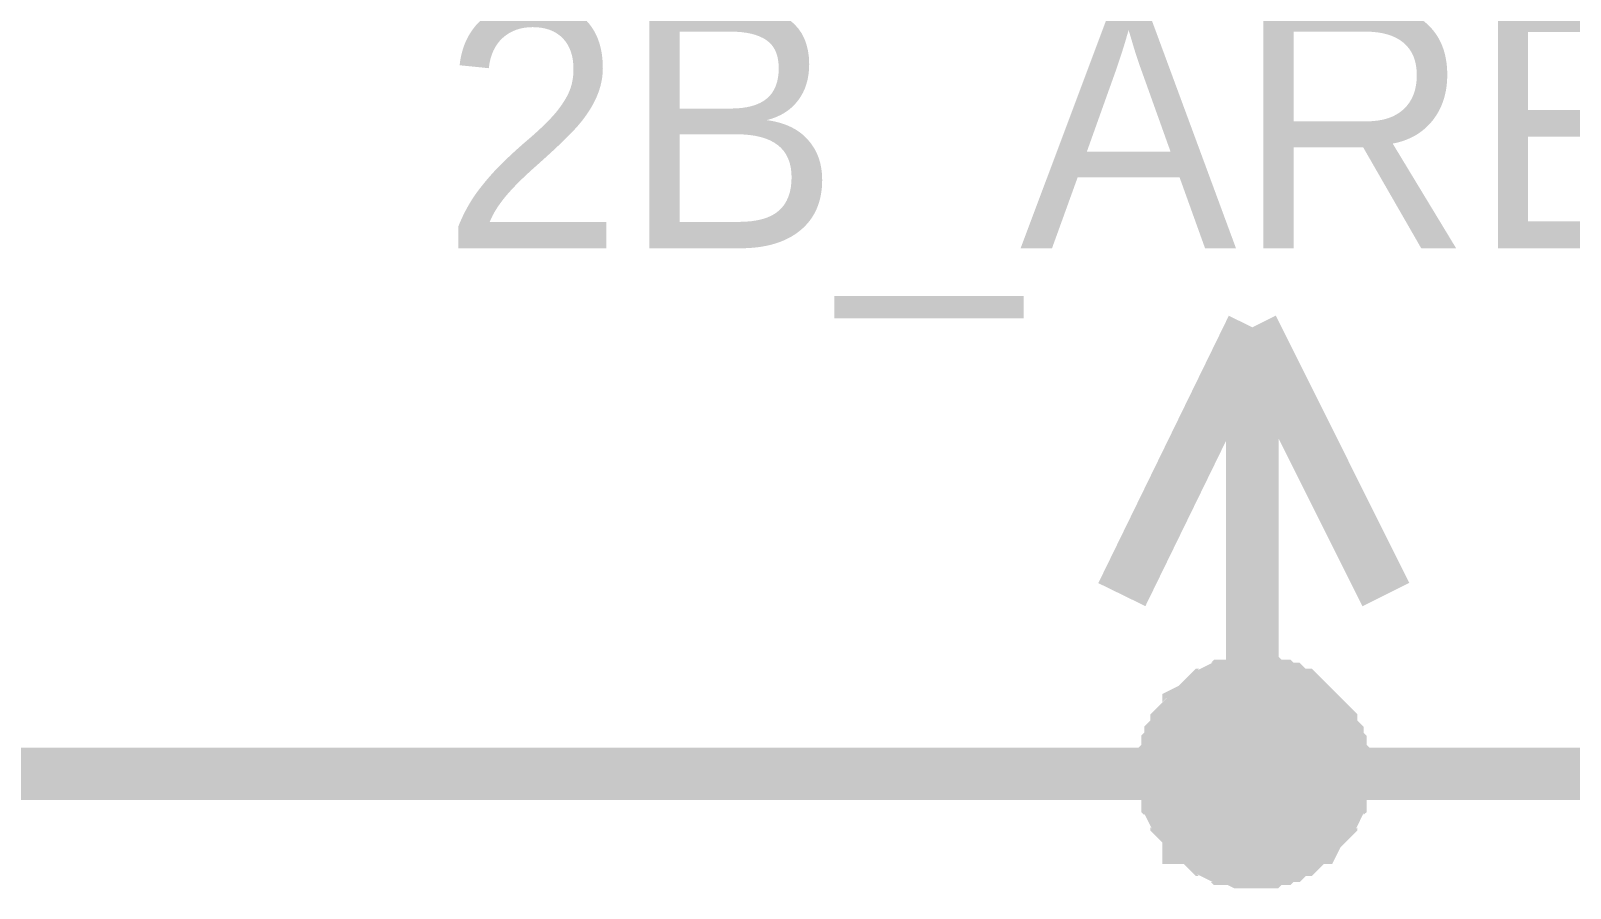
# Model space of a CAD drawing. Extents: x 0 to 594, y 0 to 420.
# Drawn here: x 337.99 to 346.8, y 316.83 to 321.73 of the extents above; entities that cross this region are included whole.
import ezdxf

# ---------------------------------------------------------------- set-up
doc = ezdxf.new("R2010")
doc.units = 0
doc.layers.add('SHEET', color=255, linetype='CONTINUOUS')

msp = doc.modelspace()

# ---------------------------------------------------------------- linework, layer by layer
at = {"layer": 'SHEET'}
for points, const_width in [([(344.9777, 320.0381), (344.2311, 318.5093)], 0.2997), ([(344.9777, 320.0381), (345.7418, 318.5093)], 0.2997), ([(344.9777, 317.4843), (344.9777, 320.0381)], 0.2997), ([(344.4742, 317.4843), (344.4742, 317.519), (344.4742, 317.5364), (344.4742, 317.5711), (344.4915, 317.5885), (344.4915, 317.6233), (344.4915, 317.6406), (344.5089, 317.658), (344.5089, 317.6928), (344.5263, 317.7101), (344.5436, 317.7275), (344.5436, 317.7622), (344.561, 317.7796), (344.5783, 317.797), (344.5957, 317.8144), (344.6131, 317.8317), (344.6131, 317.8491), (344.6478, 317.8665), (344.6652, 317.8839), (344.6825, 317.9012), (344.6999, 317.9186), (344.7173, 317.936), (344.7346, 317.936), (344.752, 317.9533), (344.7867, 317.9707), (344.8041, 317.9707), (344.8214, 317.9881), (344.8562, 317.9881), (344.8735, 317.9881), (344.9083, 318.0055), (344.9256, 318.0055), (344.9604, 318.0055), (344.9777, 318.0055)], 0.2997), ([(344.4742, 317.4843), (344.4742, 317.519), (344.4742, 317.5364), (344.4742, 317.5711), (344.4915, 317.5885), (344.4915, 317.6233), (344.4915, 317.6406), (344.5089, 317.658), (344.5089, 317.6928), (344.5263, 317.7101), (344.5436, 317.7275), (344.5436, 317.7622), (344.561, 317.7796), (344.5783, 317.797), (344.5957, 317.8144), (344.6131, 317.8317), (344.6131, 317.8491), (344.6478, 317.8665), (344.6652, 317.8839), (344.6825, 317.9012), (344.6999, 317.9186), (344.7173, 317.936), (344.7346, 317.936), (344.752, 317.9533), (344.7867, 317.9707), (344.8041, 317.9707), (344.8214, 317.9881), (344.8562, 317.9881), (344.8735, 317.9881), (344.9083, 318.0055), (344.9256, 318.0055), (344.9604, 318.0055), (344.9777, 318.0055)], 0.2997), ([(344.4742, 317.4843), (344.4742, 317.519), (344.4742, 317.5364), (344.4742, 317.5711), (344.4915, 317.5885), (344.4915, 317.6233), (344.4915, 317.6406), (344.5089, 317.658), (344.5089, 317.6928), (344.5263, 317.7101), (344.5436, 317.7275), (344.5436, 317.7622), (344.561, 317.7796), (344.5783, 317.797), (344.5957, 317.8144), (344.6131, 317.8317), (344.6131, 317.8491), (344.6478, 317.8665), (344.6652, 317.8839), (344.6825, 317.9012), (344.6999, 317.9186), (344.7173, 317.936), (344.7346, 317.936), (344.752, 317.9533), (344.7867, 317.9707), (344.8041, 317.9707), (344.8214, 317.9881), (344.8562, 317.9881), (344.8735, 317.9881), (344.9083, 318.0055), (344.9256, 318.0055), (344.9604, 318.0055), (344.9777, 318.0055)], 0.2997), ([(344.4742, 317.4843), (344.4742, 317.519), (344.4742, 317.5364), (344.4742, 317.5711), (344.4915, 317.5885), (344.4915, 317.6233), (344.4915, 317.6406), (344.5089, 317.658), (344.5089, 317.6928), (344.5263, 317.7101), (344.5436, 317.7275), (344.5436, 317.7622), (344.561, 317.7796), (344.5783, 317.797), (344.5957, 317.8144), (344.6131, 317.8317), (344.6131, 317.8491), (344.6478, 317.8665), (344.6652, 317.8839), (344.6825, 317.9012), (344.6999, 317.9186), (344.7173, 317.936), (344.7346, 317.936), (344.752, 317.9533), (344.7867, 317.9707), (344.8041, 317.9707), (344.8214, 317.9881), (344.8562, 317.9881), (344.8735, 317.9881), (344.9083, 318.0055), (344.9256, 318.0055), (344.9604, 318.0055), (344.9777, 318.0055)], 0.2997), ([(344.9777, 318.0055), (344.9777, 318.0055)], 0.2997), ([(344.9777, 318.0055), (345.0125, 318.0055), (345.0298, 318.0055), (345.0645, 318.0055), (345.0819, 317.9881), (345.1166, 317.9881), (345.134, 317.9881), (345.1514, 317.9707), (345.1861, 317.9707), (345.2035, 317.9533), (345.2208, 317.936), (345.2556, 317.936), (345.2729, 317.9186), (345.2903, 317.9012), (345.3076, 317.8839), (345.325, 317.8665), (345.3424, 317.8491), (345.3597, 317.8317), (345.3771, 317.8144), (345.3945, 317.797), (345.4118, 317.7796), (345.4292, 317.7622), (345.4292, 317.7275), (345.4466, 317.7101), (345.4639, 317.6928), (345.4639, 317.658), (345.4813, 317.6406), (345.4813, 317.6233), (345.4813, 317.5885), (345.4987, 317.5711), (345.4987, 317.5364), (345.4987, 317.519), (345.4987, 317.4843)], 0.2997), ([(344.9777, 318.0055), (344.9777, 318.0055)], 0.2997), ([(344.9777, 318.0055), (345.0125, 318.0055), (345.0298, 318.0055), (345.0645, 318.0055), (345.0819, 317.9881), (345.1166, 317.9881), (345.134, 317.9881), (345.1514, 317.9707), (345.1861, 317.9707), (345.2035, 317.9533), (345.2208, 317.936), (345.2556, 317.936), (345.2729, 317.9186), (345.2903, 317.9012), (345.3076, 317.8839), (345.325, 317.8665), (345.3424, 317.8491), (345.3597, 317.8317), (345.3771, 317.8144), (345.3945, 317.797), (345.4118, 317.7796), (345.4292, 317.7622), (345.4292, 317.7275), (345.4466, 317.7101), (345.4639, 317.6928), (345.4639, 317.658), (345.4813, 317.6406), (345.4813, 317.6233), (345.4813, 317.5885), (345.4987, 317.5711), (345.4987, 317.5364), (345.4987, 317.519), (345.4987, 317.4843)], 0.2997), ([(344.9777, 318.0055), (344.9777, 318.0055)], 0.2997), ([(344.9777, 318.0055), (345.0125, 318.0055), (345.0298, 318.0055), (345.0645, 318.0055), (345.0819, 317.9881), (345.1166, 317.9881), (345.134, 317.9881), (345.1514, 317.9707), (345.1861, 317.9707), (345.2035, 317.9533), (345.2208, 317.936), (345.2556, 317.936), (345.2729, 317.9186), (345.2903, 317.9012), (345.3076, 317.8839), (345.325, 317.8665), (345.3424, 317.8491), (345.3597, 317.8317), (345.3771, 317.8144), (345.3945, 317.797), (345.4118, 317.7796), (345.4292, 317.7622), (345.4292, 317.7275), (345.4466, 317.7101), (345.4639, 317.6928), (345.4639, 317.658), (345.4813, 317.6406), (345.4813, 317.6233), (345.4813, 317.5885), (345.4987, 317.5711), (345.4987, 317.5364), (345.4987, 317.519), (345.4987, 317.4843)], 0.2997), ([(344.9777, 318.0055), (344.9777, 318.0055)], 0.2997), ([(344.9777, 318.0055), (345.0125, 318.0055), (345.0298, 318.0055), (345.0645, 318.0055), (345.0819, 317.9881), (345.1166, 317.9881), (345.134, 317.9881), (345.1514, 317.9707), (345.1861, 317.9707), (345.2035, 317.9533), (345.2208, 317.936), (345.2556, 317.936), (345.2729, 317.9186), (345.2903, 317.9012), (345.3076, 317.8839), (345.325, 317.8665), (345.3424, 317.8491), (345.3597, 317.8317), (345.3771, 317.8144), (345.3945, 317.797), (345.4118, 317.7796), (345.4292, 317.7622), (345.4292, 317.7275), (345.4466, 317.7101), (345.4639, 317.6928), (345.4639, 317.658), (345.4813, 317.6406), (345.4813, 317.6233), (345.4813, 317.5885), (345.4987, 317.5711), (345.4987, 317.5364), (345.4987, 317.519), (345.4987, 317.4843)], 0.2997), ([(344.4742, 317.4843), (344.4742, 317.519), (344.4742, 317.5364), (344.4742, 317.5711), (344.4915, 317.5885), (344.4915, 317.6233), (344.4915, 317.6406), (344.5089, 317.658), (344.5089, 317.6928), (344.5263, 317.7101), (344.5436, 317.7275), (344.5436, 317.7622), (344.561, 317.7796), (344.5783, 317.797), (344.5957, 317.8144), (344.6131, 317.8317), (344.6131, 317.8491), (344.6478, 317.8665), (344.6652, 317.8839), (344.6825, 317.9012), (344.6999, 317.9186), (344.7173, 317.936), (344.7346, 317.936), (344.752, 317.9533), (344.7867, 317.9707), (344.8041, 317.9707), (344.8214, 317.9881), (344.8562, 317.9881), (344.8735, 317.9881), (344.9083, 318.0055), (344.9256, 318.0055), (344.9604, 318.0055), (344.9777, 318.0055)], 0.0991), ([(344.4742, 317.4843), (344.4742, 317.519), (344.4742, 317.5364), (344.4742, 317.5711), (344.4915, 317.5885), (344.4915, 317.6233), (344.4915, 317.6406), (344.5089, 317.658), (344.5089, 317.6928), (344.5263, 317.7101), (344.5436, 317.7275), (344.5436, 317.7622), (344.561, 317.7796), (344.5783, 317.797), (344.5957, 317.8144), (344.6131, 317.8317), (344.6131, 317.8491), (344.6478, 317.8665), (344.6652, 317.8839), (344.6825, 317.9012), (344.6999, 317.9186), (344.7173, 317.936), (344.7346, 317.936), (344.752, 317.9533), (344.7867, 317.9707), (344.8041, 317.9707), (344.8214, 317.9881), (344.8562, 317.9881), (344.8735, 317.9881), (344.9083, 318.0055), (344.9256, 318.0055), (344.9604, 318.0055), (344.9777, 318.0055)], 0.0991), ([(344.4742, 317.4843), (344.4742, 317.519), (344.4742, 317.5364), (344.4742, 317.5711), (344.4915, 317.5885), (344.4915, 317.6233), (344.4915, 317.6406), (344.5089, 317.658), (344.5089, 317.6928), (344.5263, 317.7101), (344.5436, 317.7275), (344.5436, 317.7622), (344.561, 317.7796), (344.5783, 317.797), (344.5957, 317.8144), (344.6131, 317.8317), (344.6131, 317.8491), (344.6478, 317.8665), (344.6652, 317.8839), (344.6825, 317.9012), (344.6999, 317.9186), (344.7173, 317.936), (344.7346, 317.936), (344.752, 317.9533), (344.7867, 317.9707), (344.8041, 317.9707), (344.8214, 317.9881), (344.8562, 317.9881), (344.8735, 317.9881), (344.9083, 318.0055), (344.9256, 318.0055), (344.9604, 318.0055), (344.9777, 318.0055)], 0.0991), ([(344.4742, 317.4843), (344.4742, 317.519), (344.4742, 317.5364), (344.4742, 317.5711), (344.4915, 317.5885), (344.4915, 317.6233), (344.4915, 317.6406), (344.5089, 317.658), (344.5089, 317.6928), (344.5263, 317.7101), (344.5436, 317.7275), (344.5436, 317.7622), (344.561, 317.7796), (344.5783, 317.797), (344.5957, 317.8144), (344.6131, 317.8317), (344.6131, 317.8491), (344.6478, 317.8665), (344.6652, 317.8839), (344.6825, 317.9012), (344.6999, 317.9186), (344.7173, 317.936), (344.7346, 317.936), (344.752, 317.9533), (344.7867, 317.9707), (344.8041, 317.9707), (344.8214, 317.9881), (344.8562, 317.9881), (344.8735, 317.9881), (344.9083, 318.0055), (344.9256, 318.0055), (344.9604, 318.0055), (344.9777, 318.0055)], 0.0991), ([(344.9777, 318.0055), (344.9777, 318.0055)], 0.0991), ([(344.9777, 318.0055), (345.0125, 318.0055), (345.0298, 318.0055), (345.0645, 318.0055), (345.0819, 317.9881), (345.1166, 317.9881), (345.134, 317.9881), (345.1514, 317.9707), (345.1861, 317.9707), (345.2035, 317.9533), (345.2208, 317.936), (345.2556, 317.936), (345.2729, 317.9186), (345.2903, 317.9012), (345.3076, 317.8839), (345.325, 317.8665), (345.3424, 317.8491), (345.3597, 317.8317), (345.3771, 317.8144), (345.3945, 317.797), (345.4118, 317.7796), (345.4292, 317.7622), (345.4292, 317.7275), (345.4466, 317.7101), (345.4639, 317.6928), (345.4639, 317.658), (345.4813, 317.6406), (345.4813, 317.6233), (345.4813, 317.5885), (345.4987, 317.5711), (345.4987, 317.5364), (345.4987, 317.519), (345.4987, 317.4843)], 0.0991), ([(344.9777, 318.0055), (344.9777, 318.0055)], 0.0991), ([(344.9777, 318.0055), (345.0125, 318.0055), (345.0298, 318.0055), (345.0645, 318.0055), (345.0819, 317.9881), (345.1166, 317.9881), (345.134, 317.9881), (345.1514, 317.9707), (345.1861, 317.9707), (345.2035, 317.9533), (345.2208, 317.936), (345.2556, 317.936), (345.2729, 317.9186), (345.2903, 317.9012), (345.3076, 317.8839), (345.325, 317.8665), (345.3424, 317.8491), (345.3597, 317.8317), (345.3771, 317.8144), (345.3945, 317.797), (345.4118, 317.7796), (345.4292, 317.7622), (345.4292, 317.7275), (345.4466, 317.7101), (345.4639, 317.6928), (345.4639, 317.658), (345.4813, 317.6406), (345.4813, 317.6233), (345.4813, 317.5885), (345.4987, 317.5711), (345.4987, 317.5364), (345.4987, 317.519), (345.4987, 317.4843)], 0.0991), ([(344.9777, 318.0055), (344.9777, 318.0055)], 0.0991), ([(344.9777, 318.0055), (345.0125, 318.0055), (345.0298, 318.0055), (345.0645, 318.0055), (345.0819, 317.9881), (345.1166, 317.9881), (345.134, 317.9881), (345.1514, 317.9707), (345.1861, 317.9707), (345.2035, 317.9533), (345.2208, 317.936), (345.2556, 317.936), (345.2729, 317.9186), (345.2903, 317.9012), (345.3076, 317.8839), (345.325, 317.8665), (345.3424, 317.8491), (345.3597, 317.8317), (345.3771, 317.8144), (345.3945, 317.797), (345.4118, 317.7796), (345.4292, 317.7622), (345.4292, 317.7275), (345.4466, 317.7101), (345.4639, 317.6928), (345.4639, 317.658), (345.4813, 317.6406), (345.4813, 317.6233), (345.4813, 317.5885), (345.4987, 317.5711), (345.4987, 317.5364), (345.4987, 317.519), (345.4987, 317.4843)], 0.0991), ([(344.9777, 318.0055), (344.9777, 318.0055)], 0.0991), ([(344.9777, 318.0055), (345.0125, 318.0055), (345.0298, 318.0055), (345.0645, 318.0055), (345.0819, 317.9881), (345.1166, 317.9881), (345.134, 317.9881), (345.1514, 317.9707), (345.1861, 317.9707), (345.2035, 317.9533), (345.2208, 317.936), (345.2556, 317.936), (345.2729, 317.9186), (345.2903, 317.9012), (345.3076, 317.8839), (345.325, 317.8665), (345.3424, 317.8491), (345.3597, 317.8317), (345.3771, 317.8144), (345.3945, 317.797), (345.4118, 317.7796), (345.4292, 317.7622), (345.4292, 317.7275), (345.4466, 317.7101), (345.4639, 317.6928), (345.4639, 317.658), (345.4813, 317.6406), (345.4813, 317.6233), (345.4813, 317.5885), (345.4987, 317.5711), (345.4987, 317.5364), (345.4987, 317.519), (345.4987, 317.4843)], 0.0991), ([(337.4937, 317.4843), (344.9777, 317.4843), (344.9777, 317.4843), (352.4791, 317.4843)], 0.2997), ([(344.9777, 316.9805), (344.9604, 316.9805), (344.9256, 316.9805), (344.9083, 316.9805), (344.8735, 316.9978), (344.8562, 316.9978), (344.8214, 316.9978), (344.8041, 317.0152), (344.7867, 317.0152), (344.752, 317.0326), (344.7346, 317.05), (344.7173, 317.05), (344.6999, 317.0673), (344.6825, 317.0847), (344.6652, 317.1021), (344.6478, 317.1195), (344.6131, 317.1195), (344.6131, 317.1542), (344.5957, 317.1716), (344.5783, 317.1889), (344.561, 317.2063), (344.5436, 317.2237), (344.5436, 317.2411), (344.5263, 317.2584), (344.5089, 317.2932), (344.5089, 317.3106), (344.4915, 317.3279), (344.4915, 317.3627), (344.4915, 317.38), (344.4742, 317.4148), (344.4742, 317.4322), (344.4742, 317.4669), (344.4742, 317.4843)], 0.2997), ([(344.4742, 317.4843), (344.4742, 317.4843)], 0.2997), ([(344.9777, 316.9805), (344.9604, 316.9805), (344.9256, 316.9805), (344.9083, 316.9805), (344.8735, 316.9978), (344.8562, 316.9978), (344.8214, 316.9978), (344.8041, 317.0152), (344.7867, 317.0152), (344.752, 317.0326), (344.7346, 317.05), (344.7173, 317.05), (344.6999, 317.0673), (344.6825, 317.0847), (344.6652, 317.1021), (344.6478, 317.1195), (344.6131, 317.1195), (344.6131, 317.1542), (344.5957, 317.1716), (344.5783, 317.1889), (344.561, 317.2063), (344.5436, 317.2237), (344.5436, 317.2411), (344.5263, 317.2584), (344.5089, 317.2932), (344.5089, 317.3106), (344.4915, 317.3279), (344.4915, 317.3627), (344.4915, 317.38), (344.4742, 317.4148), (344.4742, 317.4322), (344.4742, 317.4669), (344.4742, 317.4843)], 0.2997), ([(344.4742, 317.4843), (344.4742, 317.4843)], 0.2997), ([(344.9777, 316.9805), (344.9604, 316.9805), (344.9256, 316.9805), (344.9083, 316.9805), (344.8735, 316.9978), (344.8562, 316.9978), (344.8214, 316.9978), (344.8041, 317.0152), (344.7867, 317.0152), (344.752, 317.0326), (344.7346, 317.05), (344.7173, 317.05), (344.6999, 317.0673), (344.6825, 317.0847), (344.6652, 317.1021), (344.6478, 317.1195), (344.6131, 317.1195), (344.6131, 317.1542), (344.5957, 317.1716), (344.5783, 317.1889), (344.561, 317.2063), (344.5436, 317.2237), (344.5436, 317.2411), (344.5263, 317.2584), (344.5089, 317.2932), (344.5089, 317.3106), (344.4915, 317.3279), (344.4915, 317.3627), (344.4915, 317.38), (344.4742, 317.4148), (344.4742, 317.4322), (344.4742, 317.4669), (344.4742, 317.4843)], 0.2997), ([(344.4742, 317.4843), (344.4742, 317.4843)], 0.2997), ([(344.9777, 316.9805), (344.9604, 316.9805), (344.9256, 316.9805), (344.9083, 316.9805), (344.8735, 316.9978), (344.8562, 316.9978), (344.8214, 316.9978), (344.8041, 317.0152), (344.7867, 317.0152), (344.752, 317.0326), (344.7346, 317.05), (344.7173, 317.05), (344.6999, 317.0673), (344.6825, 317.0847), (344.6652, 317.1021), (344.6478, 317.1195), (344.6131, 317.1195), (344.6131, 317.1542), (344.5957, 317.1716), (344.5783, 317.1889), (344.561, 317.2063), (344.5436, 317.2237), (344.5436, 317.2411), (344.5263, 317.2584), (344.5089, 317.2932), (344.5089, 317.3106), (344.4915, 317.3279), (344.4915, 317.3627), (344.4915, 317.38), (344.4742, 317.4148), (344.4742, 317.4322), (344.4742, 317.4669), (344.4742, 317.4843)], 0.2997), ([(344.4742, 317.4843), (344.4742, 317.4843)], 0.2997), ([(345.4987, 317.4843), (345.4987, 317.4669), (345.4987, 317.4322), (345.4987, 317.4148), (345.4813, 317.38), (345.4813, 317.3627), (345.4813, 317.3279), (345.4639, 317.3106), (345.4639, 317.2932), (345.4466, 317.2584), (345.4292, 317.2411), (345.4292, 317.2237), (345.4118, 317.2063), (345.3945, 317.1889), (345.3771, 317.1716), (345.3597, 317.1542), (345.3424, 317.1195), (345.325, 317.1195), (345.3076, 317.1021), (345.2903, 317.0847), (345.2729, 317.0673), (345.2556, 317.05), (345.2208, 317.05), (345.2035, 317.0326), (345.1861, 317.0152), (345.1514, 317.0152), (345.134, 316.9978), (345.1166, 316.9978), (345.0819, 316.9978), (345.0645, 316.9805), (345.0298, 316.9805), (345.0125, 316.9805), (344.9777, 316.9805)], 0.2997), ([(345.4987, 317.4843), (345.4987, 317.4669), (345.4987, 317.4322), (345.4987, 317.4148), (345.4813, 317.38), (345.4813, 317.3627), (345.4813, 317.3279), (345.4639, 317.3106), (345.4639, 317.2932), (345.4466, 317.2584), (345.4292, 317.2411), (345.4292, 317.2237), (345.4118, 317.2063), (345.3945, 317.1889), (345.3771, 317.1716), (345.3597, 317.1542), (345.3424, 317.1195), (345.325, 317.1195), (345.3076, 317.1021), (345.2903, 317.0847), (345.2729, 317.0673), (345.2556, 317.05), (345.2208, 317.05), (345.2035, 317.0326), (345.1861, 317.0152), (345.1514, 317.0152), (345.134, 316.9978), (345.1166, 316.9978), (345.0819, 316.9978), (345.0645, 316.9805), (345.0298, 316.9805), (345.0125, 316.9805), (344.9777, 316.9805)], 0.2997), ([(345.4987, 317.4843), (345.4987, 317.4669), (345.4987, 317.4322), (345.4987, 317.4148), (345.4813, 317.38), (345.4813, 317.3627), (345.4813, 317.3279), (345.4639, 317.3106), (345.4639, 317.2932), (345.4466, 317.2584), (345.4292, 317.2411), (345.4292, 317.2237), (345.4118, 317.2063), (345.3945, 317.1889), (345.3771, 317.1716), (345.3597, 317.1542), (345.3424, 317.1195), (345.325, 317.1195), (345.3076, 317.1021), (345.2903, 317.0847), (345.2729, 317.0673), (345.2556, 317.05), (345.2208, 317.05), (345.2035, 317.0326), (345.1861, 317.0152), (345.1514, 317.0152), (345.134, 316.9978), (345.1166, 316.9978), (345.0819, 316.9978), (345.0645, 316.9805), (345.0298, 316.9805), (345.0125, 316.9805), (344.9777, 316.9805)], 0.2997), ([(345.4987, 317.4843), (345.4987, 317.4669), (345.4987, 317.4322), (345.4987, 317.4148), (345.4813, 317.38), (345.4813, 317.3627), (345.4813, 317.3279), (345.4639, 317.3106), (345.4639, 317.2932), (345.4466, 317.2584), (345.4292, 317.2411), (345.4292, 317.2237), (345.4118, 317.2063), (345.3945, 317.1889), (345.3771, 317.1716), (345.3597, 317.1542), (345.3424, 317.1195), (345.325, 317.1195), (345.3076, 317.1021), (345.2903, 317.0847), (345.2729, 317.0673), (345.2556, 317.05), (345.2208, 317.05), (345.2035, 317.0326), (345.1861, 317.0152), (345.1514, 317.0152), (345.134, 316.9978), (345.1166, 316.9978), (345.0819, 316.9978), (345.0645, 316.9805), (345.0298, 316.9805), (345.0125, 316.9805), (344.9777, 316.9805)], 0.2997), ([(345.4987, 317.4843), (345.4987, 317.4843), (345.4987, 317.4843), (345.4987, 317.4843), (345.4987, 317.4843), (345.4987, 317.4843), (345.4987, 317.4843), (345.4987, 317.4843), (345.4987, 317.4843), (345.4987, 317.4843), (345.4987, 317.4843), (345.4987, 317.4843), (345.4987, 317.4843), (345.4987, 317.4843), (345.4987, 317.4843), (345.4987, 317.4843), (345.4987, 317.4843), (345.4987, 317.4843), (345.4987, 317.4843), (345.4987, 317.4843), (345.4987, 317.4843), (345.4987, 317.4843), (345.4987, 317.4843), (345.4987, 317.4843), (345.4987, 317.4843), (345.4987, 317.4843), (345.4987, 317.4843), (345.4987, 317.4843), (345.4987, 317.4843), (345.4987, 317.4843), (345.4987, 317.4843), (345.4987, 317.4843), (345.4987, 317.4843)], 0.2997), ([(345.4987, 317.4843), (345.4987, 317.4843)], 0.2997), ([(345.4987, 317.4843), (345.4987, 317.4843), (345.4987, 317.4843), (345.4987, 317.4843), (345.4987, 317.4843), (345.4987, 317.4843), (345.4987, 317.4843), (345.4987, 317.4843), (345.4987, 317.4843), (345.4987, 317.4843), (345.4987, 317.4843), (345.4987, 317.4843), (345.4987, 317.4843), (345.4987, 317.4843), (345.4987, 317.4843), (345.4987, 317.4843), (345.4987, 317.4843), (345.4987, 317.4843), (345.4987, 317.4843), (345.4987, 317.4843), (345.4987, 317.4843), (345.4987, 317.4843), (345.4987, 317.4843), (345.4987, 317.4843), (345.4987, 317.4843), (345.4987, 317.4843), (345.4987, 317.4843), (345.4987, 317.4843), (345.4987, 317.4843), (345.4987, 317.4843), (345.4987, 317.4843), (345.4987, 317.4843), (345.4987, 317.4843)], 0.2997), ([(345.4987, 317.4843), (345.4987, 317.4843)], 0.2997), ([(345.4987, 317.4843), (345.4987, 317.4843), (345.4987, 317.4843), (345.4987, 317.4843), (345.4987, 317.4843), (345.4987, 317.4843), (345.4987, 317.4843), (345.4987, 317.4843), (345.4987, 317.4843), (345.4987, 317.4843), (345.4987, 317.4843), (345.4987, 317.4843), (345.4987, 317.4843), (345.4987, 317.4843), (345.4987, 317.4843), (345.4987, 317.4843), (345.4987, 317.4843), (345.4987, 317.4843), (345.4987, 317.4843), (345.4987, 317.4843), (345.4987, 317.4843), (345.4987, 317.4843), (345.4987, 317.4843), (345.4987, 317.4843), (345.4987, 317.4843), (345.4987, 317.4843), (345.4987, 317.4843), (345.4987, 317.4843), (345.4987, 317.4843), (345.4987, 317.4843), (345.4987, 317.4843), (345.4987, 317.4843), (345.4987, 317.4843)], 0.2997), ([(345.4987, 317.4843), (345.4987, 317.4843)], 0.2997), ([(345.4987, 317.4843), (345.4987, 317.4843), (345.4987, 317.4843), (345.4987, 317.4843), (345.4987, 317.4843), (345.4987, 317.4843), (345.4987, 317.4843), (345.4987, 317.4843), (345.4987, 317.4843), (345.4987, 317.4843), (345.4987, 317.4843), (345.4987, 317.4843), (345.4987, 317.4843), (345.4987, 317.4843), (345.4987, 317.4843), (345.4987, 317.4843), (345.4987, 317.4843), (345.4987, 317.4843), (345.4987, 317.4843), (345.4987, 317.4843), (345.4987, 317.4843), (345.4987, 317.4843), (345.4987, 317.4843), (345.4987, 317.4843), (345.4987, 317.4843), (345.4987, 317.4843), (345.4987, 317.4843), (345.4987, 317.4843), (345.4987, 317.4843), (345.4987, 317.4843), (345.4987, 317.4843), (345.4987, 317.4843), (345.4987, 317.4843)], 0.2997), ([(345.4987, 317.4843), (345.4987, 317.4843)], 0.2997), ([(344.9777, 316.9805), (344.9604, 316.9805), (344.9256, 316.9805), (344.9083, 316.9805), (344.8735, 316.9978), (344.8562, 316.9978), (344.8214, 316.9978), (344.8041, 317.0152), (344.7867, 317.0152), (344.752, 317.0326), (344.7346, 317.05), (344.7173, 317.05), (344.6999, 317.0673), (344.6825, 317.0847), (344.6652, 317.1021), (344.6478, 317.1195), (344.6131, 317.1195), (344.6131, 317.1542), (344.5957, 317.1716), (344.5783, 317.1889), (344.561, 317.2063), (344.5436, 317.2237), (344.5436, 317.2411), (344.5263, 317.2584), (344.5089, 317.2932), (344.5089, 317.3106), (344.4915, 317.3279), (344.4915, 317.3627), (344.4915, 317.38), (344.4742, 317.4148), (344.4742, 317.4322), (344.4742, 317.4669), (344.4742, 317.4843)], 0.0991), ([(344.4742, 317.4843), (344.4742, 317.4843)], 0.0991), ([(344.9777, 316.9805), (344.9604, 316.9805), (344.9256, 316.9805), (344.9083, 316.9805), (344.8735, 316.9978), (344.8562, 316.9978), (344.8214, 316.9978), (344.8041, 317.0152), (344.7867, 317.0152), (344.752, 317.0326), (344.7346, 317.05), (344.7173, 317.05), (344.6999, 317.0673), (344.6825, 317.0847), (344.6652, 317.1021), (344.6478, 317.1195), (344.6131, 317.1195), (344.6131, 317.1542), (344.5957, 317.1716), (344.5783, 317.1889), (344.561, 317.2063), (344.5436, 317.2237), (344.5436, 317.2411), (344.5263, 317.2584), (344.5089, 317.2932), (344.5089, 317.3106), (344.4915, 317.3279), (344.4915, 317.3627), (344.4915, 317.38), (344.4742, 317.4148), (344.4742, 317.4322), (344.4742, 317.4669), (344.4742, 317.4843)], 0.0991), ([(344.4742, 317.4843), (344.4742, 317.4843)], 0.0991), ([(344.9777, 316.9805), (344.9604, 316.9805), (344.9256, 316.9805), (344.9083, 316.9805), (344.8735, 316.9978), (344.8562, 316.9978), (344.8214, 316.9978), (344.8041, 317.0152), (344.7867, 317.0152), (344.752, 317.0326), (344.7346, 317.05), (344.7173, 317.05), (344.6999, 317.0673), (344.6825, 317.0847), (344.6652, 317.1021), (344.6478, 317.1195), (344.6131, 317.1195), (344.6131, 317.1542), (344.5957, 317.1716), (344.5783, 317.1889), (344.561, 317.2063), (344.5436, 317.2237), (344.5436, 317.2411), (344.5263, 317.2584), (344.5089, 317.2932), (344.5089, 317.3106), (344.4915, 317.3279), (344.4915, 317.3627), (344.4915, 317.38), (344.4742, 317.4148), (344.4742, 317.4322), (344.4742, 317.4669), (344.4742, 317.4843)], 0.0991), ([(344.4742, 317.4843), (344.4742, 317.4843)], 0.0991), ([(344.9777, 316.9805), (344.9604, 316.9805), (344.9256, 316.9805), (344.9083, 316.9805), (344.8735, 316.9978), (344.8562, 316.9978), (344.8214, 316.9978), (344.8041, 317.0152), (344.7867, 317.0152), (344.752, 317.0326), (344.7346, 317.05), (344.7173, 317.05), (344.6999, 317.0673), (344.6825, 317.0847), (344.6652, 317.1021), (344.6478, 317.1195), (344.6131, 317.1195), (344.6131, 317.1542), (344.5957, 317.1716), (344.5783, 317.1889), (344.561, 317.2063), (344.5436, 317.2237), (344.5436, 317.2411), (344.5263, 317.2584), (344.5089, 317.2932), (344.5089, 317.3106), (344.4915, 317.3279), (344.4915, 317.3627), (344.4915, 317.38), (344.4742, 317.4148), (344.4742, 317.4322), (344.4742, 317.4669), (344.4742, 317.4843)], 0.0991), ([(344.4742, 317.4843), (344.4742, 317.4843)], 0.0991), ([(345.4987, 317.4843), (345.4987, 317.4669), (345.4987, 317.4322), (345.4987, 317.4148), (345.4813, 317.38), (345.4813, 317.3627), (345.4813, 317.3279), (345.4639, 317.3106), (345.4639, 317.2932), (345.4466, 317.2584), (345.4292, 317.2411), (345.4292, 317.2237), (345.4118, 317.2063), (345.3945, 317.1889), (345.3771, 317.1716), (345.3597, 317.1542), (345.3424, 317.1195), (345.325, 317.1195), (345.3076, 317.1021), (345.2903, 317.0847), (345.2729, 317.0673), (345.2556, 317.05), (345.2208, 317.05), (345.2035, 317.0326), (345.1861, 317.0152), (345.1514, 317.0152), (345.134, 316.9978), (345.1166, 316.9978), (345.0819, 316.9978), (345.0645, 316.9805), (345.0298, 316.9805), (345.0125, 316.9805), (344.9777, 316.9805)], 0.0991), ([(345.4987, 317.4843), (345.4987, 317.4669), (345.4987, 317.4322), (345.4987, 317.4148), (345.4813, 317.38), (345.4813, 317.3627), (345.4813, 317.3279), (345.4639, 317.3106), (345.4639, 317.2932), (345.4466, 317.2584), (345.4292, 317.2411), (345.4292, 317.2237), (345.4118, 317.2063), (345.3945, 317.1889), (345.3771, 317.1716), (345.3597, 317.1542), (345.3424, 317.1195), (345.325, 317.1195), (345.3076, 317.1021), (345.2903, 317.0847), (345.2729, 317.0673), (345.2556, 317.05), (345.2208, 317.05), (345.2035, 317.0326), (345.1861, 317.0152), (345.1514, 317.0152), (345.134, 316.9978), (345.1166, 316.9978), (345.0819, 316.9978), (345.0645, 316.9805), (345.0298, 316.9805), (345.0125, 316.9805), (344.9777, 316.9805)], 0.0991), ([(345.4987, 317.4843), (345.4987, 317.4669), (345.4987, 317.4322), (345.4987, 317.4148), (345.4813, 317.38), (345.4813, 317.3627), (345.4813, 317.3279), (345.4639, 317.3106), (345.4639, 317.2932), (345.4466, 317.2584), (345.4292, 317.2411), (345.4292, 317.2237), (345.4118, 317.2063), (345.3945, 317.1889), (345.3771, 317.1716), (345.3597, 317.1542), (345.3424, 317.1195), (345.325, 317.1195), (345.3076, 317.1021), (345.2903, 317.0847), (345.2729, 317.0673), (345.2556, 317.05), (345.2208, 317.05), (345.2035, 317.0326), (345.1861, 317.0152), (345.1514, 317.0152), (345.134, 316.9978), (345.1166, 316.9978), (345.0819, 316.9978), (345.0645, 316.9805), (345.0298, 316.9805), (345.0125, 316.9805), (344.9777, 316.9805)], 0.0991), ([(345.4987, 317.4843), (345.4987, 317.4669), (345.4987, 317.4322), (345.4987, 317.4148), (345.4813, 317.38), (345.4813, 317.3627), (345.4813, 317.3279), (345.4639, 317.3106), (345.4639, 317.2932), (345.4466, 317.2584), (345.4292, 317.2411), (345.4292, 317.2237), (345.4118, 317.2063), (345.3945, 317.1889), (345.3771, 317.1716), (345.3597, 317.1542), (345.3424, 317.1195), (345.325, 317.1195), (345.3076, 317.1021), (345.2903, 317.0847), (345.2729, 317.0673), (345.2556, 317.05), (345.2208, 317.05), (345.2035, 317.0326), (345.1861, 317.0152), (345.1514, 317.0152), (345.134, 316.9978), (345.1166, 316.9978), (345.0819, 316.9978), (345.0645, 316.9805), (345.0298, 316.9805), (345.0125, 316.9805), (344.9777, 316.9805)], 0.0991), ([(345.4987, 317.4843), (345.4987, 317.4843), (345.4987, 317.4843), (345.4987, 317.4843), (345.4987, 317.4843), (345.4987, 317.4843), (345.4987, 317.4843), (345.4987, 317.4843), (345.4987, 317.4843), (345.4987, 317.4843), (345.4987, 317.4843), (345.4987, 317.4843), (345.4987, 317.4843), (345.4987, 317.4843), (345.4987, 317.4843), (345.4987, 317.4843), (345.4987, 317.4843), (345.4987, 317.4843), (345.4987, 317.4843), (345.4987, 317.4843), (345.4987, 317.4843), (345.4987, 317.4843), (345.4987, 317.4843), (345.4987, 317.4843), (345.4987, 317.4843), (345.4987, 317.4843), (345.4987, 317.4843), (345.4987, 317.4843), (345.4987, 317.4843), (345.4987, 317.4843), (345.4987, 317.4843), (345.4987, 317.4843), (345.4987, 317.4843)], 0.0991), ([(345.4987, 317.4843), (345.4987, 317.4843)], 0.0991), ([(345.4987, 317.4843), (345.4987, 317.4843), (345.4987, 317.4843), (345.4987, 317.4843), (345.4987, 317.4843), (345.4987, 317.4843), (345.4987, 317.4843), (345.4987, 317.4843), (345.4987, 317.4843), (345.4987, 317.4843), (345.4987, 317.4843), (345.4987, 317.4843), (345.4987, 317.4843), (345.4987, 317.4843), (345.4987, 317.4843), (345.4987, 317.4843), (345.4987, 317.4843), (345.4987, 317.4843), (345.4987, 317.4843), (345.4987, 317.4843), (345.4987, 317.4843), (345.4987, 317.4843), (345.4987, 317.4843), (345.4987, 317.4843), (345.4987, 317.4843), (345.4987, 317.4843), (345.4987, 317.4843), (345.4987, 317.4843), (345.4987, 317.4843), (345.4987, 317.4843), (345.4987, 317.4843), (345.4987, 317.4843), (345.4987, 317.4843)], 0.0991), ([(345.4987, 317.4843), (345.4987, 317.4843)], 0.0991), ([(345.4987, 317.4843), (345.4987, 317.4843), (345.4987, 317.4843), (345.4987, 317.4843), (345.4987, 317.4843), (345.4987, 317.4843), (345.4987, 317.4843), (345.4987, 317.4843), (345.4987, 317.4843), (345.4987, 317.4843), (345.4987, 317.4843), (345.4987, 317.4843), (345.4987, 317.4843), (345.4987, 317.4843), (345.4987, 317.4843), (345.4987, 317.4843), (345.4987, 317.4843), (345.4987, 317.4843), (345.4987, 317.4843), (345.4987, 317.4843), (345.4987, 317.4843), (345.4987, 317.4843), (345.4987, 317.4843), (345.4987, 317.4843), (345.4987, 317.4843), (345.4987, 317.4843), (345.4987, 317.4843), (345.4987, 317.4843), (345.4987, 317.4843), (345.4987, 317.4843), (345.4987, 317.4843), (345.4987, 317.4843), (345.4987, 317.4843)], 0.0991), ([(345.4987, 317.4843), (345.4987, 317.4843)], 0.0991), ([(345.4987, 317.4843), (345.4987, 317.4843), (345.4987, 317.4843), (345.4987, 317.4843), (345.4987, 317.4843), (345.4987, 317.4843), (345.4987, 317.4843), (345.4987, 317.4843), (345.4987, 317.4843), (345.4987, 317.4843), (345.4987, 317.4843), (345.4987, 317.4843), (345.4987, 317.4843), (345.4987, 317.4843), (345.4987, 317.4843), (345.4987, 317.4843), (345.4987, 317.4843), (345.4987, 317.4843), (345.4987, 317.4843), (345.4987, 317.4843), (345.4987, 317.4843), (345.4987, 317.4843), (345.4987, 317.4843), (345.4987, 317.4843), (345.4987, 317.4843), (345.4987, 317.4843), (345.4987, 317.4843), (345.4987, 317.4843), (345.4987, 317.4843), (345.4987, 317.4843), (345.4987, 317.4843), (345.4987, 317.4843), (345.4987, 317.4843)], 0.0991), ([(345.4987, 317.4843), (345.4987, 317.4843)], 0.0991)]:
    msp.add_lwpolyline(points, dxfattribs=dict(at, const_width=const_width))
at = {"layer": 'SHEET', "const_width": 0.508}
msp.add_lwpolyline([(344.746, 317.5001, 1), (345.254, 317.5001, 1)], format="xyb", close=True, dxfattribs=at)

# ---------------------------------------------------------------- texts
at = {"layer": 'SHEET'}
msp.add_text('2B_AREF', height=1.38981, dxfattribs=at).set_placement((340.3414, 320.4897))

doc.saveas('drawing.dxf')
